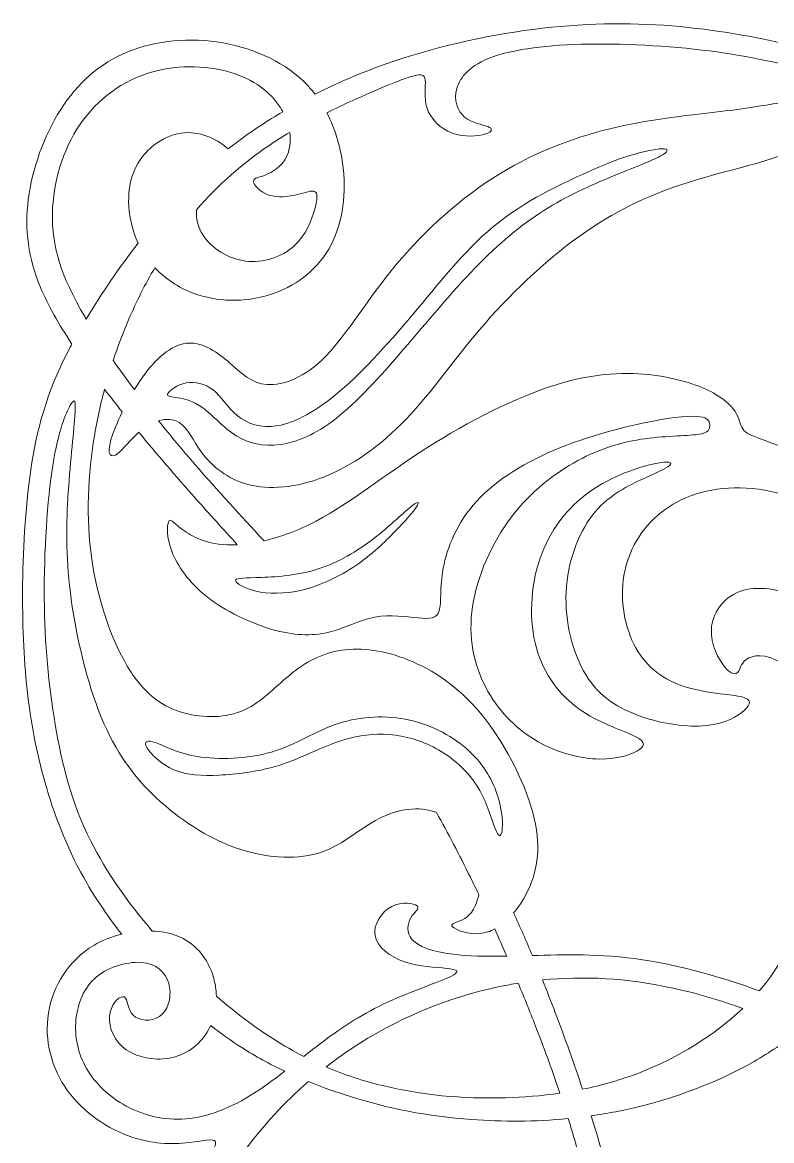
# Model space of a CAD drawing. Header units: millimetres. Extents: x 126 to 291, y -165 to 143.
# Drawn here: x 229.4 to 266.9, y 86.8 to 142.8 of the extents above; entities that cross this region are included whole.
import ezdxf

# ---------------------------------------------------------------- set-up
doc = ezdxf.new("R2010")
doc.units = ezdxf.units.MM
doc.header["$MEASUREMENT"] = 0
doc.layers.add('Layer 1', color=7, linetype='Continuous')

msp = doc.modelspace()

# ---------------------------------------------------------------- linework, layer by layer
at = {"layer": 'Layer 1', "lineweight": 20}
for points, knots in [([(285.1621, 128.3109), (285.2057, 128.3799), (285.2484, 128.4497), (285.2895, 128.5201), (285.2895, 128.5201), (285.9083, 129.5795), (286.232, 130.8065), (286.3324, 132.1226), (286.3324, 132.1226), (286.4327, 133.4385), (286.31, 134.844), (285.7802, 136.2214), (285.7802, 136.2214), (285.2505, 137.5987), (284.3136, 138.9484), (282.8915, 139.9912), (282.8915, 139.9912), (281.4696, 141.034), (279.5623, 141.7701), (277.722, 142.0434), (277.722, 142.0434), (275.8818, 142.3167), (274.1084, 142.127), (272.9764, 141.798), (272.9764, 141.798), (271.8444, 141.469), (271.3535, 141.0005), (271.0413, 140.8052), (271.0413, 140.8052), (270.729, 140.6101), (270.5951, 140.6883), (270.1658, 140.8723), (270.1658, 140.8723), (269.7364, 141.0563), (269.0113, 141.3462), (267.6061, 141.6864), (267.6061, 141.6864), (266.2008, 142.0266), (264.115, 142.417), (261.9234, 142.5956), (261.9234, 142.5956), (259.7319, 142.774), (257.4343, 142.7403), (254.9806, 142.4226), (254.9806, 142.4226), (252.527, 142.1048), (249.917, 141.5024), (247.5748, 140.6771), (247.5748, 140.6771), (246.3297, 140.2385), (245.1601, 139.7364), (244.0671, 139.1841)], [0, 0, 0, 0, 0.0714286, 0.0714286, 0.0714286, 0.0714286, 0.1428571, 0.1428571, 0.1428571, 0.1428571, 0.2142857, 0.2142857, 0.2142857, 0.2142857, 0.2857143, 0.2857143, 0.2857143, 0.2857143, 0.3571429, 0.3571429, 0.3571429, 0.3571429, 0.4285714, 0.4285714, 0.4285714, 0.4285714, 0.5, 0.5, 0.5, 0.5, 0.5714286, 0.5714286, 0.5714286, 0.5714286, 0.6428571, 0.6428571, 0.6428571, 0.6428571, 0.7142857, 0.7142857, 0.7142857, 0.7142857, 0.7857143, 0.7857143, 0.7857143, 0.7857143, 0.8571429, 0.8571429, 0.8571429, 0.8571429, 1, 1, 1, 1]), ([(231.9084, 126.6772), (231.2448, 127.6739), (230.7134, 128.6115), (230.3392, 129.5155), (230.3392, 129.5155), (229.7254, 130.9987), (229.5343, 132.393), (229.7296, 133.9153), (229.7296, 133.9153), (229.9247, 135.4376), (230.5059, 137.0884), (231.3485, 138.4101), (231.3485, 138.4101), (232.1911, 139.7316), (233.2954, 140.7243), (234.7063, 141.2987), (234.7063, 141.2987), (236.1171, 141.873), (237.8347, 142.0293), (239.4687, 141.7448), (239.4687, 141.7448), (241.1026, 141.4604), (242.6528, 140.7353), (243.7069, 139.6089), (243.7069, 139.6089), (243.8341, 139.473), (243.9541, 139.331), (244.0671, 139.1841)], [0, 0, 0, 0, 0.125, 0.125, 0.125, 0.125, 0.25, 0.25, 0.25, 0.25, 0.375, 0.375, 0.375, 0.375, 0.5, 0.5, 0.5, 0.5, 0.625, 0.625, 0.625, 0.625, 0.75, 0.75, 0.75, 0.75, 1, 1, 1, 1]), ([(244.6581, 138.2545), (245.0977, 138.4686), (245.522, 138.6641), (245.9215, 138.845), (245.9215, 138.845), (247.1648, 139.4081), (248.1689, 139.8321), (248.7656, 140.0274), (248.7656, 140.0274), (249.3622, 140.2225), (249.5518, 140.1889), (249.5853, 139.8878), (249.5853, 139.8878), (249.6187, 139.5867), (249.496, 139.0179), (249.6745, 138.4825), (249.6745, 138.4825), (249.8529, 137.9472), (250.3326, 137.4452), (250.9292, 137.2277), (250.9292, 137.2277), (251.5258, 137.0103), (252.2398, 137.0772), (252.6023, 137.1887), (252.6023, 137.1887), (252.9647, 137.3001), (252.9758, 137.4564), (252.7137, 137.5624), (252.7137, 137.5624), (252.4517, 137.6683), (251.9162, 137.724), (251.5538, 138.0308), (251.5538, 138.0308), (251.1913, 138.3375), (251.0017, 138.8952), (251.1634, 139.4696), (251.1634, 139.4696), (251.3251, 140.044), (251.8382, 140.6352), (252.9368, 141.0367), (252.9368, 141.0367), (254.0353, 141.4381), (255.7195, 141.6501), (257.7549, 141.6836), (257.7549, 141.6836), (259.7903, 141.717), (262.1772, 141.5719), (264.1904, 141.293), (264.1904, 141.293), (266.2034, 141.0143), (267.8431, 140.6015), (268.7576, 140.3282), (268.7576, 140.3282), (269.6721, 140.0551), (269.8618, 139.9212), (269.8562, 139.7372), (269.8562, 139.7372), (269.8506, 139.5532), (269.6497, 139.319), (269.2593, 139.1572), (269.2593, 139.1572), (268.869, 138.9956), (268.2891, 138.9062), (267.4749, 138.7724), (267.4749, 138.7724), (266.6608, 138.6386), (265.6123, 138.4602), (264.2126, 138.2929), (264.2126, 138.2929), (262.813, 138.1257), (261.0617, 137.9694), (259.1713, 137.5345), (259.1713, 137.5345), (257.2809, 137.0996), (255.251, 136.3857), (253.3215, 135.2034), (253.3215, 135.2034), (251.392, 134.0213), (249.5629, 132.3706), (248.1353, 130.6585), (248.1353, 130.6585), (246.7078, 128.9465), (245.6816, 127.1732), (244.6221, 126.0857), (244.6221, 126.0857), (243.5626, 124.9983), (242.4695, 124.5968), (241.6776, 124.6525), (241.6776, 124.6525), (240.8858, 124.7083), (240.395, 125.2214), (239.7984, 125.7344), (239.7984, 125.7344), (239.2017, 126.2475), (238.499, 126.7605), (237.7573, 126.727), (237.7573, 126.727), (237.0157, 126.6936), (236.2348, 126.1137), (235.5043, 125.1098), (235.5043, 125.1098), (235.3438, 124.8893), (235.1856, 124.648), (235.0342, 124.3979)], [0, 0, 0, 0, 0.037037, 0.037037, 0.037037, 0.037037, 0.0740741, 0.0740741, 0.0740741, 0.0740741, 0.1111111, 0.1111111, 0.1111111, 0.1111111, 0.1481481, 0.1481481, 0.1481481, 0.1481481, 0.1851852, 0.1851852, 0.1851852, 0.1851852, 0.2222222, 0.2222222, 0.2222222, 0.2222222, 0.2592593, 0.2592593, 0.2592593, 0.2592593, 0.2962963, 0.2962963, 0.2962963, 0.2962963, 0.3333333, 0.3333333, 0.3333333, 0.3333333, 0.3703704, 0.3703704, 0.3703704, 0.3703704, 0.4074074, 0.4074074, 0.4074074, 0.4074074, 0.4444444, 0.4444444, 0.4444444, 0.4444444, 0.4814815, 0.4814815, 0.4814815, 0.4814815, 0.5185185, 0.5185185, 0.5185185, 0.5185185, 0.5555556, 0.5555556, 0.5555556, 0.5555556, 0.5925926, 0.5925926, 0.5925926, 0.5925926, 0.6296296, 0.6296296, 0.6296296, 0.6296296, 0.6666667, 0.6666667, 0.6666667, 0.6666667, 0.7037037, 0.7037037, 0.7037037, 0.7037037, 0.7407407, 0.7407407, 0.7407407, 0.7407407, 0.7777778, 0.7777778, 0.7777778, 0.7777778, 0.8148148, 0.8148148, 0.8148148, 0.8148148, 0.8518519, 0.8518519, 0.8518519, 0.8518519, 0.8888889, 0.8888889, 0.8888889, 0.8888889, 0.9259259, 0.9259259, 0.9259259, 0.9259259, 1, 1, 1, 1]), ([(242.4597, 138.3045), (242.4447, 138.3322), (242.429, 138.36), (242.4131, 138.3877), (242.4131, 138.3877), (241.9837, 139.1293), (241.2028, 139.8209), (240.0318, 140.2113), (240.0318, 140.2113), (238.8608, 140.6015), (237.2994, 140.6909), (235.8829, 140.2782), (235.8829, 140.2782), (234.4665, 139.8655), (233.195, 138.951), (232.3195, 137.674), (232.3195, 137.674), (231.444, 136.397), (230.9643, 134.7573), (230.9337, 133.1931), (230.9337, 133.1931), (230.9031, 131.6289), (231.3215, 130.1399), (232.5679, 128.0236), (232.5679, 128.0236), (232.5859, 127.993), (232.6042, 127.962), (232.6225, 127.9313)], [0, 0, 0, 0, 0.125, 0.125, 0.125, 0.125, 0.25, 0.25, 0.25, 0.25, 0.375, 0.375, 0.375, 0.375, 0.5, 0.5, 0.5, 0.5, 0.625, 0.625, 0.625, 0.625, 0.75, 0.75, 0.75, 0.75, 1, 1, 1, 1]), ([(236.2413, 122.8429), (236.6195, 122.9479), (236.9904, 122.9255), (237.2722, 122.7565), (237.2722, 122.7565), (237.7181, 122.4889), (237.9414, 121.8531), (238.4321, 121.2118), (238.4321, 121.2118), (238.9228, 120.5705), (239.6813, 119.9236), (240.7296, 119.6503), (240.7296, 119.6503), (241.778, 119.3771), (243.1165, 119.4775), (244.505, 120.0241), (244.505, 120.0241), (245.8935, 120.5705), (247.3324, 121.5632), (248.6318, 122.924), (248.6318, 122.924), (249.931, 124.2845), (251.0909, 126.0133), (252.5743, 127.7142), (252.5743, 127.7142), (254.0576, 129.4149), (255.8646, 131.088), (257.61, 132.2925), (257.61, 132.2925), (259.3554, 133.497), (261.0396, 134.2332), (262.7348, 134.7685), (262.7348, 134.7685), (264.43, 135.3038), (266.1366, 135.6384), (267.369, 136.1181), (267.369, 136.1181), (268.6013, 136.5976), (269.3598, 137.2222), (269.8896, 137.7075), (269.8896, 137.7075), (270.4193, 138.1926), (270.7205, 138.5383), (270.9938, 138.7391), (270.9938, 138.7391), (271.267, 138.9398), (271.5124, 138.9956), (272.1482, 138.7892), (272.1482, 138.7892), (272.7838, 138.583), (273.81, 138.1144), (274.9643, 137.3839), (274.9643, 137.3839), (276.1186, 136.6533), (277.4013, 135.6606), (279.1524, 133.8146), (279.1524, 133.8146), (279.463, 133.4872), (279.7885, 133.1329), (280.1226, 132.7578)], [0, 0, 0, 0, 0.0625, 0.0625, 0.0625, 0.0625, 0.125, 0.125, 0.125, 0.125, 0.1875, 0.1875, 0.1875, 0.1875, 0.25, 0.25, 0.25, 0.25, 0.3125, 0.3125, 0.3125, 0.3125, 0.375, 0.375, 0.375, 0.375, 0.4375, 0.4375, 0.4375, 0.4375, 0.5, 0.5, 0.5, 0.5, 0.5625, 0.5625, 0.5625, 0.5625, 0.625, 0.625, 0.625, 0.625, 0.6875, 0.6875, 0.6875, 0.6875, 0.75, 0.75, 0.75, 0.75, 0.8125, 0.8125, 0.8125, 0.8125, 0.875, 0.875, 0.875, 0.875, 1, 1, 1, 1]), ([(244.6581, 138.2545), (245.1114, 137.3863), (245.3769, 136.4195), (245.4803, 135.471), (245.4803, 135.471), (245.642, 133.9879), (245.4077, 132.549), (244.7553, 131.4336), (244.7553, 131.4336), (244.1028, 130.3184), (243.032, 129.5265), (241.7996, 129.1416), (241.7996, 129.1416), (240.5673, 128.7568), (239.173, 128.7793), (237.9796, 129.2255), (237.9796, 129.2255), (237.244, 129.5004), (236.5846, 129.9366), (236.0577, 130.4997)], [0, 0, 0, 0, 0.1666667, 0.1666667, 0.1666667, 0.1666667, 0.3333333, 0.3333333, 0.3333333, 0.3333333, 0.5, 0.5, 0.5, 0.5, 0.6666667, 0.6666667, 0.6666667, 0.6666667, 1, 1, 1, 1]), ([(242.4597, 138.3045), (242.0815, 138.0808), (241.7138, 137.8509), (241.357, 137.6155), (241.357, 137.6155), (240.7913, 137.2426), (240.2525, 136.8556), (239.7279, 136.4397)], [0, 0, 0, 0, 0.3333333, 0.3333333, 0.3333333, 0.3333333, 1, 1, 1, 1]), ([(235.2234, 131.7284), (234.6872, 132.8705), (234.5829, 134.2784), (235.0185, 135.3318), (235.0185, 135.3318), (235.459, 136.3967), (236.4517, 137.0996), (237.3718, 137.2335), (237.3718, 137.2335), (238.292, 137.3673), (239.1396, 136.9321), (239.636, 136.5195), (239.636, 136.5195), (239.6681, 136.4928), (239.6989, 136.4661), (239.7279, 136.4397)], [0, 0, 0, 0, 0.2, 0.2, 0.2, 0.2, 0.4, 0.4, 0.4, 0.4, 0.6, 0.6, 0.6, 0.6, 1, 1, 1, 1]), ([(238.1402, 133.3988), (238.1167, 132.9805), (238.2074, 132.5284), (238.4704, 132.1197), (238.4704, 132.1197), (238.8829, 131.4784), (239.7197, 130.943), (240.6008, 130.8314), (240.6008, 130.8314), (241.4818, 130.7199), (242.4075, 131.0322), (243.0154, 131.5787), (243.0154, 131.5787), (243.6232, 132.1251), (243.9132, 132.906), (244.0582, 133.4357), (244.0582, 133.4357), (244.2031, 133.9654), (244.2031, 134.2443), (244.0525, 134.3168), (244.0525, 134.3168), (243.902, 134.3893), (243.6009, 134.2553), (243.1772, 134.1549), (243.1772, 134.1549), (242.7534, 134.0546), (242.2067, 133.9877), (241.7661, 134.1328), (241.7661, 134.1328), (241.3256, 134.2777), (240.991, 134.6347), (240.991, 134.8187), (240.991, 134.8187), (240.991, 135.0027), (241.3256, 135.0139), (241.716, 135.1923), (241.716, 135.1923), (242.1063, 135.3707), (242.5526, 135.7165), (242.7366, 136.2853), (242.7366, 136.2853), (242.8281, 136.5683), (242.8547, 136.9066), (242.8055, 137.2665)], [0, 0, 0, 0, 0.0833333, 0.0833333, 0.0833333, 0.0833333, 0.1666667, 0.1666667, 0.1666667, 0.1666667, 0.25, 0.25, 0.25, 0.25, 0.3333333, 0.3333333, 0.3333333, 0.3333333, 0.4166667, 0.4166667, 0.4166667, 0.4166667, 0.5, 0.5, 0.5, 0.5, 0.5833333, 0.5833333, 0.5833333, 0.5833333, 0.6666667, 0.6666667, 0.6666667, 0.6666667, 0.75, 0.75, 0.75, 0.75, 0.8333333, 0.8333333, 0.8333333, 0.8333333, 1, 1, 1, 1]), ([(238.1402, 133.3988), (239.2375, 134.656), (240.4791, 135.7373), (241.7557, 136.6032), (241.7557, 136.6032), (242.1044, 136.8397), (242.4557, 137.0602), (242.8056, 137.2665)], [0, 0, 0, 0, 0.3333333, 0.3333333, 0.3333333, 0.3333333, 1, 1, 1, 1]), ([(257.9168, 135.3709), (256.7903, 134.8801), (254.8719, 134.0213), (253.2938, 132.7945), (253.2938, 132.7945), (251.7157, 131.5675), (250.4775, 129.9726), (249.1838, 128.4223), (249.1838, 128.4223), (247.8901, 126.8721), (246.5404, 125.3663), (245.336, 124.3348), (245.336, 124.3348), (244.1314, 123.3031), (243.0718, 122.7453), (242.2076, 122.5948), (242.2076, 122.5948), (241.3432, 122.4442), (240.6739, 122.7009), (240.1832, 123.1023), (240.1832, 123.1023), (239.6925, 123.5038), (239.38, 124.0503), (238.9731, 124.3793), (238.9731, 124.3793), (238.566, 124.7083), (238.064, 124.8199), (237.6179, 124.7307), (237.6179, 124.7307), (237.1718, 124.6414), (236.7814, 124.3514), (236.7089, 124.201), (236.7089, 124.201), (236.6364, 124.0503), (236.8818, 124.0391), (237.2163, 123.989), (237.2163, 123.989), (237.5509, 123.9388), (237.9748, 123.8495), (238.4599, 123.4871), (238.4599, 123.4871), (238.945, 123.1246), (239.4917, 122.4888), (240.1273, 122.093), (240.1273, 122.093), (240.763, 121.697), (241.4881, 121.5407), (242.319, 121.6523), (242.319, 121.6523), (243.1498, 121.7638), (244.0868, 122.1432), (245.124, 122.9572), (245.124, 122.9572), (246.1612, 123.7714), (247.2989, 125.0207), (248.4866, 126.398), (248.4866, 126.398), (249.6745, 127.7754), (250.9126, 129.2811), (252.0892, 130.4968), (252.0892, 130.4968), (253.2658, 131.7125), (254.3812, 132.6383), (255.5243, 133.3632), (255.5243, 133.3632), (256.6675, 134.0882), (257.8386, 134.6123), (258.8926, 135.0472), (258.8926, 135.0472), (259.9465, 135.4823), (260.8834, 135.828), (261.3407, 136.0733), (261.3407, 136.0733), (261.798, 136.3187), (261.7756, 136.4639), (261.4244, 136.4527), (261.4244, 136.4527), (261.0731, 136.4415), (260.3926, 136.2742), (259.8853, 136.1292), (259.8853, 136.1292), (259.3778, 135.9842), (259.0432, 135.8615), (257.9168, 135.3709)], [0, 0, 0, 0, 0.0454545, 0.0454545, 0.0454545, 0.0454545, 0.0909091, 0.0909091, 0.0909091, 0.0909091, 0.1363636, 0.1363636, 0.1363636, 0.1363636, 0.1818182, 0.1818182, 0.1818182, 0.1818182, 0.2272727, 0.2272727, 0.2272727, 0.2272727, 0.2727273, 0.2727273, 0.2727273, 0.2727273, 0.3181818, 0.3181818, 0.3181818, 0.3181818, 0.3636364, 0.3636364, 0.3636364, 0.3636364, 0.4090909, 0.4090909, 0.4090909, 0.4090909, 0.4545455, 0.4545455, 0.4545455, 0.4545455, 0.5, 0.5, 0.5, 0.5, 0.5454545, 0.5454545, 0.5454545, 0.5454545, 0.5909091, 0.5909091, 0.5909091, 0.5909091, 0.6363636, 0.6363636, 0.6363636, 0.6363636, 0.6818182, 0.6818182, 0.6818182, 0.6818182, 0.7272727, 0.7272727, 0.7272727, 0.7272727, 0.7727273, 0.7727273, 0.7727273, 0.7727273, 0.8181818, 0.8181818, 0.8181818, 0.8181818, 0.8636364, 0.8636364, 0.8636364, 0.8636364, 0.9090909, 0.9090909, 0.9090909, 0.9090909, 1, 1, 1, 1]), ([(233.9722, 125.86), (234.2024, 126.5546), (234.46, 127.2326), (234.7405, 127.887), (234.7405, 127.887), (235.1335, 128.8045), (235.5723, 129.6765), (236.0577, 130.4997)], [0, 0, 0, 0, 0.3333333, 0.3333333, 0.3333333, 0.3333333, 1, 1, 1, 1]), ([(231.9084, 126.6772), (231.8537, 126.5751), (231.8002, 126.4737), (231.7484, 126.3732), (231.7484, 126.3732), (230.6109, 124.1706), (230.1425, 122.3635), (229.8531, 120.3782), (229.8531, 120.3782), (229.5639, 118.393), (229.4538, 116.2293), (229.4425, 114.2997), (229.4425, 114.2997), (229.4314, 112.3703), (229.5193, 110.6748), (229.7082, 109.0799), (229.7082, 109.0799), (229.897, 107.4851), (230.1871, 105.9906), (230.65, 104.4348), (230.65, 104.4348), (231.1128, 102.8789), (231.7485, 101.2616), (232.6687, 99.6834), (232.6687, 99.6834), (233.1708, 98.8221), (233.7579, 97.9721), (234.3986, 97.1504)], [0, 0, 0, 0, 0.125, 0.125, 0.125, 0.125, 0.25, 0.25, 0.25, 0.25, 0.375, 0.375, 0.375, 0.375, 0.5, 0.5, 0.5, 0.5, 0.625, 0.625, 0.625, 0.625, 0.75, 0.75, 0.75, 0.75, 1, 1, 1, 1]), ([(269.1797, 93.0527), (269.7845, 93.5956), (270.3123, 94.1453), (270.7568, 94.6757), (270.7568, 94.6757), (271.8554, 95.9861), (272.4466, 97.1796), (273.0545, 98.6072), (273.0545, 98.6072), (273.6623, 100.0348), (274.2869, 101.6966), (274.6437, 103.3529), (274.6437, 103.3529), (275.0006, 105.0092), (275.0899, 106.6598), (275.0286, 108.3607), (275.0286, 108.3607), (274.9672, 110.0615), (274.7551, 111.8126), (274.3147, 113.3405), (274.3147, 113.3405), (273.8742, 114.8684), (273.205, 116.1734), (272.3239, 117.3835), (272.3239, 117.3835), (271.4429, 118.5934), (270.3499, 119.7088), (269.3182, 120.4561), (269.3182, 120.4561), (268.2866, 121.2032), (267.3162, 121.5826), (266.6694, 121.8224), (266.6694, 121.8224), (266.0225, 122.062), (265.6989, 122.1625), (265.526, 122.3577), (265.526, 122.3577), (265.3533, 122.5528), (265.3309, 122.8429), (265.158, 123.1719), (265.158, 123.1719), (264.9853, 123.5009), (264.6617, 123.869), (263.9926, 124.2314), (263.9926, 124.2314), (263.3235, 124.5939), (262.3084, 124.9509), (261.0091, 125.1182), (261.0091, 125.1182), (259.7099, 125.2855), (258.1259, 125.263), (256.1351, 124.6439), (256.1351, 124.6439), (254.1443, 124.0251), (251.7464, 122.8094), (249.6664, 121.4822), (249.6664, 121.4822), (247.5863, 120.155), (245.824, 118.7161), (244.1343, 117.8238), (244.1343, 117.8238), (243.2215, 117.3419), (242.3296, 117.0193), (241.519, 116.8326)], [0, 0, 0, 0, 0.0588235, 0.0588235, 0.0588235, 0.0588235, 0.1176471, 0.1176471, 0.1176471, 0.1176471, 0.1764706, 0.1764706, 0.1764706, 0.1764706, 0.2352941, 0.2352941, 0.2352941, 0.2352941, 0.2941176, 0.2941176, 0.2941176, 0.2941176, 0.3529412, 0.3529412, 0.3529412, 0.3529412, 0.4117647, 0.4117647, 0.4117647, 0.4117647, 0.4705882, 0.4705882, 0.4705882, 0.4705882, 0.5294118, 0.5294118, 0.5294118, 0.5294118, 0.5882353, 0.5882353, 0.5882353, 0.5882353, 0.6470588, 0.6470588, 0.6470588, 0.6470588, 0.7058824, 0.7058824, 0.7058824, 0.7058824, 0.7647059, 0.7647059, 0.7647059, 0.7647059, 0.8235294, 0.8235294, 0.8235294, 0.8235294, 0.8823529, 0.8823529, 0.8823529, 0.8823529, 1, 1, 1, 1]), ([(254.0059, 98.218), (254.2469, 98.5016), (254.4677, 98.8324), (254.6543, 99.1955), (254.6543, 99.1955), (255.1506, 100.16), (255.4073, 101.3537), (255.0392, 102.9429), (255.0392, 102.9429), (254.6712, 104.5321), (253.6785, 106.5176), (252.5575, 107.9452), (252.5575, 107.9452), (251.4367, 109.3727), (250.1875, 110.2427), (248.9774, 110.7725), (248.9774, 110.7725), (247.7673, 111.3022), (246.5961, 111.4919), (245.5869, 111.3804), (245.5869, 111.3804), (244.5776, 111.2688), (243.7298, 110.8561), (242.9491, 110.237), (242.9491, 110.237), (242.1685, 109.6181), (241.4545, 108.7927), (240.5399, 108.3745), (240.5399, 108.3745), (239.6255, 107.9563), (238.5101, 107.9451), (237.512, 108.2239), (237.512, 108.2239), (236.5138, 108.5028), (235.6326, 109.0716), (234.8296, 110.3208), (234.8296, 110.3208), (234.0267, 111.5698), (233.3016, 113.4995), (232.9614, 115.5404), (232.9614, 115.5404), (232.6212, 117.5814), (232.666, 119.7341), (232.9949, 121.8421), (232.9949, 121.8421), (233.1306, 122.7115), (233.3149, 123.5735), (233.5406, 124.4176)], [0, 0, 0, 0, 0.0769231, 0.0769231, 0.0769231, 0.0769231, 0.1538462, 0.1538462, 0.1538462, 0.1538462, 0.2307692, 0.2307692, 0.2307692, 0.2307692, 0.3076923, 0.3076923, 0.3076923, 0.3076923, 0.3846154, 0.3846154, 0.3846154, 0.3846154, 0.4615385, 0.4615385, 0.4615385, 0.4615385, 0.5384615, 0.5384615, 0.5384615, 0.5384615, 0.6153846, 0.6153846, 0.6153846, 0.6153846, 0.6923077, 0.6923077, 0.6923077, 0.6923077, 0.7692308, 0.7692308, 0.7692308, 0.7692308, 0.8461538, 0.8461538, 0.8461538, 0.8461538, 1, 1, 1, 1]), ([(235.9292, 97.3081), (234.7102, 98.7368), (233.6233, 100.2761), (232.8529, 101.8081), (232.8529, 101.8081), (231.8827, 103.7375), (231.4142, 105.6559), (231.0795, 107.6355), (231.0795, 107.6355), (230.7451, 109.6151), (230.5441, 111.6563), (230.5274, 113.9705), (230.5274, 113.9705), (230.5107, 116.2848), (230.678, 118.8723), (230.9513, 120.6066), (230.9513, 120.6066), (231.2245, 122.3408), (231.6039, 123.222), (231.8269, 123.6124), (231.8269, 123.6124), (232.0499, 124.0028), (232.1169, 123.9023), (232.0556, 123.0435), (232.0556, 123.0435), (231.9942, 122.1848), (231.8045, 120.5676), (231.7097, 118.9727), (231.7097, 118.9727), (231.615, 117.3779), (231.615, 115.8051), (231.8771, 113.898), (231.8771, 113.898), (232.1392, 111.9908), (232.6633, 109.749), (233.3757, 108.0134), (233.3757, 108.0134), (234.088, 106.2777), (234.9887, 105.0481), (236.1305, 103.976), (236.1305, 103.976), (237.2722, 102.904), (238.6552, 101.9894), (240.0939, 101.4764), (240.0939, 101.4764), (241.5327, 100.9633), (243.0272, 100.8518), (244.1871, 101.1919), (244.1871, 101.1919), (245.347, 101.532), (246.1725, 102.324), (247.0996, 102.8385), (247.0996, 102.8385), (248.0267, 103.3528), (249.0556, 103.59), (250.005, 103.2874), (250.005, 103.2874), (250.0513, 103.2726), (250.0976, 103.2565), (250.1434, 103.2393)], [0, 0, 0, 0, 0.0625, 0.0625, 0.0625, 0.0625, 0.125, 0.125, 0.125, 0.125, 0.1875, 0.1875, 0.1875, 0.1875, 0.25, 0.25, 0.25, 0.25, 0.3125, 0.3125, 0.3125, 0.3125, 0.375, 0.375, 0.375, 0.375, 0.4375, 0.4375, 0.4375, 0.4375, 0.5, 0.5, 0.5, 0.5, 0.5625, 0.5625, 0.5625, 0.5625, 0.625, 0.625, 0.625, 0.625, 0.6875, 0.6875, 0.6875, 0.6875, 0.75, 0.75, 0.75, 0.75, 0.8125, 0.8125, 0.8125, 0.8125, 0.875, 0.875, 0.875, 0.875, 1, 1, 1, 1]), ([(234.4296, 123.283), (234.1716, 122.7517), (233.9702, 122.2514), (233.8648, 121.8866), (233.8648, 121.8866), (233.6363, 121.0948), (233.8593, 120.9385), (234.205, 121.2007), (234.205, 121.2007), (234.4807, 121.4096), (234.8345, 121.8846), (235.2548, 122.2664)], [0, 0, 0, 0, 0.25, 0.25, 0.25, 0.25, 0.5, 0.5, 0.5, 0.5, 1, 1, 1, 1]), ([(240.1843, 116.6391), (240.0019, 116.6299), (239.8272, 116.629), (239.6619, 116.6361), (239.6619, 116.6361), (238.4965, 116.6862), (237.7826, 117.1324), (237.3644, 117.4559), (237.3644, 117.4559), (236.9462, 117.7793), (236.8234, 117.9801), (236.7454, 117.7904), (236.7454, 117.7904), (236.6673, 117.6008), (236.6338, 117.0209), (236.9071, 116.307), (236.9071, 116.307), (237.1804, 115.5933), (237.7603, 114.7456), (238.6749, 114.0262), (238.6749, 114.0262), (239.5893, 113.3069), (240.8386, 112.7157), (241.915, 112.4034), (241.915, 112.4034), (242.9911, 112.0912), (243.8946, 112.0577), (244.72, 112.253), (244.72, 112.253), (245.5453, 112.4481), (246.2925, 112.872), (247.0677, 113.017), (247.0677, 113.017), (247.8428, 113.162), (248.6458, 113.028), (249.2258, 112.9723), (249.2258, 112.9723), (249.8057, 112.9165), (250.1627, 112.9389), (250.2854, 113.3293), (250.2854, 113.3293), (250.4081, 113.7195), (250.2965, 114.478), (250.4861, 115.4817), (250.4861, 115.4817), (250.6756, 116.4855), (251.1664, 117.7348), (252.159, 118.8166), (252.159, 118.8166), (253.1516, 119.8984), (254.6463, 120.8129), (256.3472, 121.4989), (256.3472, 121.4989), (258.0479, 122.1848), (259.9552, 122.6421), (261.2266, 122.8707), (261.2266, 122.8707), (262.4981, 123.0994), (263.1338, 123.0994), (263.4628, 123.0156), (263.4628, 123.0156), (263.7918, 122.9321), (263.8141, 122.7647), (263.8141, 122.5919), (263.8141, 122.5919), (263.8141, 122.419), (263.7918, 122.2406), (263.2118, 122.1568), (263.2118, 122.1568), (262.6319, 122.0733), (261.4942, 122.0844), (260.3733, 121.9115), (260.3733, 121.9115), (259.2525, 121.7386), (258.1482, 121.3818), (256.9994, 120.7238), (256.9994, 120.7238), (255.8508, 120.0658), (254.6573, 119.1065), (253.7149, 117.7848), (253.7149, 117.7848), (252.7725, 116.4633), (252.081, 114.779), (251.9137, 113.2622), (251.9137, 113.2622), (251.7464, 111.7455), (252.1033, 110.3959), (252.7223, 109.2973), (252.7223, 109.2973), (253.3412, 108.1987), (254.2225, 107.3511), (255.2318, 106.7823), (255.2318, 106.7823), (256.241, 106.2134), (257.3788, 105.9235), (258.3156, 105.9122), (258.3156, 105.9122), (259.2525, 105.9011), (259.9886, 106.1689), (260.3121, 106.4031), (260.3121, 106.4031), (260.6356, 106.6372), (260.5462, 106.8382), (259.9495, 107.1114), (259.9495, 107.1114), (259.3529, 107.3846), (258.2486, 107.7303), (257.2894, 108.4163), (257.2894, 108.4163), (256.3303, 109.1021), (255.5162, 110.1283), (255.1425, 111.4777), (255.1425, 111.4777), (254.7689, 112.8272), (254.8358, 114.5003), (255.3154, 115.9168), (255.3154, 115.9168), (255.7949, 117.3331), (256.6873, 118.4932), (257.8082, 119.2906), (257.8082, 119.2906), (258.929, 120.088), (260.2787, 120.5231), (261.0426, 120.6904), (261.0426, 120.6904), (261.8066, 120.8576), (261.985, 120.7572), (261.801, 120.5954), (261.801, 120.5954), (261.617, 120.4338), (261.0703, 120.2106), (260.3342, 119.8649), (260.3342, 119.8649), (259.5982, 119.5193), (258.6725, 119.0507), (257.9475, 118.1139), (257.9475, 118.1139), (257.2226, 117.1771), (256.6983, 115.7717), (256.6314, 114.2772), (256.6314, 114.2772), (256.5645, 112.7828), (256.9549, 111.1989), (257.6297, 110.1115), (257.6297, 110.1115), (258.3044, 109.0242), (259.2637, 108.433), (260.3678, 108.0481), (260.3678, 108.0481), (261.4718, 107.6634), (262.7211, 107.4849), (263.658, 107.5853), (263.658, 107.5853), (264.5948, 107.6856), (265.2194, 108.065), (265.554, 108.3661), (265.554, 108.3661), (265.8885, 108.6672), (265.9333, 108.8902), (265.4313, 109.0185), (265.4313, 109.0185), (264.9294, 109.1467), (263.881, 109.1803), (262.894, 109.4424), (262.894, 109.4424), (261.907, 109.7044), (260.9812, 110.1952), (260.3455, 111.1097), (260.3455, 111.1097), (259.7097, 112.0242), (259.364, 113.3626), (259.4644, 114.623), (259.4644, 114.623), (259.5647, 115.8831), (260.1114, 117.0655), (261.0259, 117.941), (261.0259, 117.941), (261.9404, 118.8165), (263.2231, 119.3853), (264.7567, 119.4746), (264.7567, 119.4746), (266.2901, 119.5639), (268.0746, 119.1734), (269.5636, 118.1362), (269.5636, 118.1362), (271.0525, 117.0991), (272.2459, 115.4147), (272.982, 113.2343), (272.982, 113.2343), (273.718, 111.054), (273.997, 108.3771), (273.8241, 105.9791), (273.8241, 105.9791), (273.6513, 103.5813), (273.0266, 101.4622), (272.2235, 99.6666), (272.2235, 99.6666), (271.4206, 97.871), (270.439, 96.3986), (269.6862, 95.5398), (269.6862, 95.5398), (268.9334, 94.6811), (268.4092, 94.4357), (268.5487, 94.7927), (268.5487, 94.7927), (268.6881, 95.1495), (269.4911, 96.1087), (270.1435, 97.3244), (270.1435, 97.3244), (270.7959, 98.5401), (271.298, 100.0124), (271.6326, 101.73), (271.6326, 101.73), (271.9671, 103.4475), (272.1344, 105.4104), (272.0006, 107.0611), (272.0006, 107.0611), (271.8668, 108.7117), (271.4316, 110.0503), (270.8015, 111.2046), (270.8015, 111.2046), (270.1715, 112.3588), (269.346, 113.3293), (268.3423, 113.8925), (268.3423, 113.8925), (267.3386, 114.4556), (266.1562, 114.6118), (265.3085, 114.2939), (265.3085, 114.2939), (264.461, 113.9761), (263.9479, 113.1842), (263.8977, 112.4146), (263.8977, 112.4146), (263.8475, 111.6451), (264.2603, 110.8978), (264.5781, 110.513), (264.5781, 110.513), (264.8959, 110.1283), (265.1191, 110.1059), (265.2418, 110.2732), (265.2418, 110.2732), (265.3643, 110.4405), (265.3867, 110.7974), (265.7715, 110.9758), (265.7715, 110.9758), (266.1562, 111.1543), (266.9036, 111.1543), (267.5951, 110.5632), (267.5951, 110.5632), (268.2866, 109.9721), (268.9223, 108.7898), (269.2122, 106.9775), (269.2122, 106.9775), (269.5022, 105.1652), (269.4465, 102.7225), (269.0275, 100.4587), (269.0275, 100.4587), (268.6087, 98.1949), (267.8266, 96.1099), (266.3265, 94.3421), (266.3265, 94.3421), (266.3179, 94.332), (266.3092, 94.3218), (266.3007, 94.3118)], [0, 0, 0, 0, 0.0149254, 0.0149254, 0.0149254, 0.0149254, 0.0298507, 0.0298507, 0.0298507, 0.0298507, 0.0447761, 0.0447761, 0.0447761, 0.0447761, 0.0597015, 0.0597015, 0.0597015, 0.0597015, 0.0746269, 0.0746269, 0.0746269, 0.0746269, 0.0895522, 0.0895522, 0.0895522, 0.0895522, 0.1044776, 0.1044776, 0.1044776, 0.1044776, 0.119403, 0.119403, 0.119403, 0.119403, 0.1343284, 0.1343284, 0.1343284, 0.1343284, 0.1492537, 0.1492537, 0.1492537, 0.1492537, 0.1641791, 0.1641791, 0.1641791, 0.1641791, 0.1791045, 0.1791045, 0.1791045, 0.1791045, 0.1940299, 0.1940299, 0.1940299, 0.1940299, 0.2089552, 0.2089552, 0.2089552, 0.2089552, 0.2238806, 0.2238806, 0.2238806, 0.2238806, 0.238806, 0.238806, 0.238806, 0.238806, 0.2537313, 0.2537313, 0.2537313, 0.2537313, 0.2686567, 0.2686567, 0.2686567, 0.2686567, 0.2835821, 0.2835821, 0.2835821, 0.2835821, 0.2985075, 0.2985075, 0.2985075, 0.2985075, 0.3134328, 0.3134328, 0.3134328, 0.3134328, 0.3283582, 0.3283582, 0.3283582, 0.3283582, 0.3432836, 0.3432836, 0.3432836, 0.3432836, 0.358209, 0.358209, 0.358209, 0.358209, 0.3731343, 0.3731343, 0.3731343, 0.3731343, 0.3880597, 0.3880597, 0.3880597, 0.3880597, 0.4029851, 0.4029851, 0.4029851, 0.4029851, 0.4179104, 0.4179104, 0.4179104, 0.4179104, 0.4328358, 0.4328358, 0.4328358, 0.4328358, 0.4477612, 0.4477612, 0.4477612, 0.4477612, 0.4626866, 0.4626866, 0.4626866, 0.4626866, 0.4776119, 0.4776119, 0.4776119, 0.4776119, 0.4925373, 0.4925373, 0.4925373, 0.4925373, 0.5074627, 0.5074627, 0.5074627, 0.5074627, 0.5223881, 0.5223881, 0.5223881, 0.5223881, 0.5373134, 0.5373134, 0.5373134, 0.5373134, 0.5522388, 0.5522388, 0.5522388, 0.5522388, 0.5671642, 0.5671642, 0.5671642, 0.5671642, 0.5820896, 0.5820896, 0.5820896, 0.5820896, 0.5970149, 0.5970149, 0.5970149, 0.5970149, 0.6119403, 0.6119403, 0.6119403, 0.6119403, 0.6268657, 0.6268657, 0.6268657, 0.6268657, 0.641791, 0.641791, 0.641791, 0.641791, 0.6567164, 0.6567164, 0.6567164, 0.6567164, 0.6716418, 0.6716418, 0.6716418, 0.6716418, 0.6865672, 0.6865672, 0.6865672, 0.6865672, 0.7014925, 0.7014925, 0.7014925, 0.7014925, 0.7164179, 0.7164179, 0.7164179, 0.7164179, 0.7313433, 0.7313433, 0.7313433, 0.7313433, 0.7462687, 0.7462687, 0.7462687, 0.7462687, 0.761194, 0.761194, 0.761194, 0.761194, 0.7761194, 0.7761194, 0.7761194, 0.7761194, 0.7910448, 0.7910448, 0.7910448, 0.7910448, 0.8059701, 0.8059701, 0.8059701, 0.8059701, 0.8208955, 0.8208955, 0.8208955, 0.8208955, 0.8358209, 0.8358209, 0.8358209, 0.8358209, 0.8507463, 0.8507463, 0.8507463, 0.8507463, 0.8656716, 0.8656716, 0.8656716, 0.8656716, 0.880597, 0.880597, 0.880597, 0.880597, 0.8955224, 0.8955224, 0.8955224, 0.8955224, 0.9104478, 0.9104478, 0.9104478, 0.9104478, 0.9253731, 0.9253731, 0.9253731, 0.9253731, 0.9402985, 0.9402985, 0.9402985, 0.9402985, 0.9552239, 0.9552239, 0.9552239, 0.9552239, 0.9701493, 0.9701493, 0.9701493, 0.9701493, 1, 1, 1, 1]), ([(236.2413, 122.8429), (236.832, 122.1046), (237.4489, 121.3646), (238.0747, 120.643), (238.0747, 120.643), (239.1993, 119.3463), (240.3537, 118.1083), (241.5191, 116.8325)], [0, 0, 0, 0, 0.3333333, 0.3333333, 0.3333333, 0.3333333, 1, 1, 1, 1]), ([(240.1843, 116.6391), (239.4851, 117.4103), (238.7843, 118.1802), (238.0967, 118.9533), (238.0967, 118.9533), (237.1089, 120.0642), (236.1476, 121.1825), (235.2548, 122.2664)], [0, 0, 0, 0, 0.3333333, 0.3333333, 0.3333333, 0.3333333, 1, 1, 1, 1]), ([(241.1118, 114.991), (241.8311, 115.0132), (242.9466, 115.058), (243.9894, 115.3534), (243.9894, 115.3534), (245.0322, 115.6489), (246.0025, 116.1956), (246.8556, 116.8312), (246.8556, 116.8312), (247.7089, 117.4669), (248.4451, 118.1921), (248.8465, 118.521), (248.8465, 118.521), (249.248, 118.85), (249.3151, 118.783), (249.1533, 118.5321), (249.1533, 118.5321), (248.9916, 118.2812), (248.6012, 117.8462), (248.0826, 117.3109), (248.0826, 117.3109), (247.5639, 116.7756), (246.917, 116.1397), (246.1085, 115.5933), (246.1085, 115.5933), (245.2999, 115.0467), (244.3295, 114.5894), (243.4317, 114.3719), (243.4317, 114.3719), (242.534, 114.1544), (241.7084, 114.1769), (241.1062, 114.3163), (241.1062, 114.3163), (240.504, 114.4556), (240.1248, 114.7122), (240.097, 114.8405), (240.097, 114.8405), (240.069, 114.9687), (240.3925, 114.9687), (241.1118, 114.991)], [0, 0, 0, 0, 0.0909091, 0.0909091, 0.0909091, 0.0909091, 0.1818182, 0.1818182, 0.1818182, 0.1818182, 0.2727273, 0.2727273, 0.2727273, 0.2727273, 0.3636364, 0.3636364, 0.3636364, 0.3636364, 0.4545455, 0.4545455, 0.4545455, 0.4545455, 0.5454545, 0.5454545, 0.5454545, 0.5454545, 0.6363636, 0.6363636, 0.6363636, 0.6363636, 0.7272727, 0.7272727, 0.7272727, 0.7272727, 0.8181818, 0.8181818, 0.8181818, 0.8181818, 1, 1, 1, 1]), ([(238.1785, 106.0406), (239.2213, 105.8677), (240.6713, 105.9012), (241.8926, 106.2636), (241.8926, 106.2636), (243.1138, 106.6261), (244.1065, 107.3177), (245.2385, 107.6913), (245.2385, 107.6913), (246.3705, 108.0648), (247.6421, 108.1207), (248.8076, 107.8586), (248.8076, 107.8586), (249.973, 107.5964), (251.0326, 107.0165), (251.7853, 106.3139), (251.7853, 106.3139), (252.5382, 105.6112), (252.9844, 104.7858), (253.2185, 104.0387), (253.2185, 104.0387), (253.4527, 103.2914), (253.4752, 102.6221), (253.425, 102.3043), (253.425, 102.3043), (253.3748, 101.9864), (253.252, 102.02), (253.0848, 102.4325), (253.0848, 102.4325), (252.9175, 102.8452), (252.7055, 103.6372), (252.3096, 104.3397), (252.3096, 104.3397), (251.9137, 105.0423), (251.3337, 105.6559), (250.6478, 106.1242), (250.6478, 106.1242), (249.9619, 106.5926), (249.17, 106.9162), (248.3838, 107.0611), (248.3838, 107.0611), (247.5975, 107.2062), (246.8166, 107.1725), (246.0973, 107.022), (246.0973, 107.022), (245.3779, 106.8715), (244.7198, 106.6037), (244.0563, 106.3139), (244.0563, 106.3139), (243.3928, 106.0239), (242.7234, 105.7115), (241.9094, 105.4941), (241.9094, 105.4941), (241.0952, 105.2766), (240.1359, 105.154), (239.2772, 105.1093), (239.2772, 105.1093), (238.4184, 105.0647), (237.6599, 105.0982), (237.0131, 105.3769), (237.0131, 105.3769), (236.3662, 105.6557), (235.8308, 106.1801), (235.6579, 106.4867), (235.6579, 106.4867), (235.4851, 106.7934), (235.6747, 106.8827), (236.0874, 106.7377), (236.0874, 106.7377), (236.5, 106.5927), (237.1357, 106.2134), (238.1785, 106.0406)], [0, 0, 0, 0, 0.0526316, 0.0526316, 0.0526316, 0.0526316, 0.1052632, 0.1052632, 0.1052632, 0.1052632, 0.1578947, 0.1578947, 0.1578947, 0.1578947, 0.2105263, 0.2105263, 0.2105263, 0.2105263, 0.2631579, 0.2631579, 0.2631579, 0.2631579, 0.3157895, 0.3157895, 0.3157895, 0.3157895, 0.3684211, 0.3684211, 0.3684211, 0.3684211, 0.4210526, 0.4210526, 0.4210526, 0.4210526, 0.4736842, 0.4736842, 0.4736842, 0.4736842, 0.5263158, 0.5263158, 0.5263158, 0.5263158, 0.5789474, 0.5789474, 0.5789474, 0.5789474, 0.6315789, 0.6315789, 0.6315789, 0.6315789, 0.6842105, 0.6842105, 0.6842105, 0.6842105, 0.7368421, 0.7368421, 0.7368421, 0.7368421, 0.7894737, 0.7894737, 0.7894737, 0.7894737, 0.8421053, 0.8421053, 0.8421053, 0.8421053, 0.8947368, 0.8947368, 0.8947368, 0.8947368, 1, 1, 1, 1]), ([(252.2647, 99.1282), (252.1253, 99.4209), (251.9844, 99.7113), (251.8431, 99.9985), (251.8431, 99.9985), (251.2904, 101.1219), (250.7261, 102.1981), (250.1434, 103.2393)], [0, 0, 0, 0, 0.3333333, 0.3333333, 0.3333333, 0.3333333, 1, 1, 1, 1]), ([(252.2647, 99.1282), (252.2185, 98.9298), (252.1597, 98.7516), (252.0962, 98.603), (252.0962, 98.603), (251.8439, 98.0135), (251.5119, 97.8878), (251.2457, 97.7915), (251.2457, 97.7915), (250.9795, 97.6954), (250.7786, 97.6284), (251.0296, 97.4611), (251.0296, 97.4611), (251.2805, 97.2939), (251.9832, 97.0261), (252.7026, 97.2604), (252.7026, 97.2604), (252.8212, 97.2991), (252.9404, 97.3513), (253.0588, 97.4161)], [0, 0, 0, 0, 0.1666667, 0.1666667, 0.1666667, 0.1666667, 0.3333333, 0.3333333, 0.3333333, 0.3333333, 0.5, 0.5, 0.5, 0.5, 0.6666667, 0.6666667, 0.6666667, 0.6666667, 1, 1, 1, 1]), ([(253.6623, 96.0504), (252.6058, 96.0358), (251.7017, 96.0533), (250.9617, 96.1438), (250.9617, 96.1438), (249.958, 96.2663), (249.2552, 96.523), (248.9373, 96.8743), (248.9373, 96.8743), (248.6195, 97.2256), (248.6865, 97.6718), (248.865, 97.9729), (248.865, 97.9729), (249.0434, 98.274), (249.3334, 98.4303), (249.1772, 98.5641), (249.1772, 98.5641), (249.0212, 98.6979), (248.4188, 98.8094), (247.9058, 98.5417), (247.9058, 98.5417), (247.3928, 98.2741), (246.9688, 97.6271), (247.0748, 97.0639), (247.0748, 97.0639), (247.1808, 96.5008), (247.8166, 96.0211), (248.5527, 95.7702), (248.5527, 95.7702), (249.2887, 95.5193), (250.1253, 95.4969), (250.655, 95.4411), (250.655, 95.4411), (251.1848, 95.3855), (251.4078, 95.2961), (250.8335, 95.0228), (250.8335, 95.0228), (250.2591, 94.7497), (248.8872, 94.2924), (247.6994, 93.7458), (247.6994, 93.7458), (246.5117, 93.1994), (245.5078, 92.5637), (244.387, 91.716), (244.387, 91.716), (244.1001, 91.4991), (243.8055, 91.2681), (243.5061, 91.0326)], [0, 0, 0, 0, 0.0769231, 0.0769231, 0.0769231, 0.0769231, 0.1538462, 0.1538462, 0.1538462, 0.1538462, 0.2307692, 0.2307692, 0.2307692, 0.2307692, 0.3076923, 0.3076923, 0.3076923, 0.3076923, 0.3846154, 0.3846154, 0.3846154, 0.3846154, 0.4615385, 0.4615385, 0.4615385, 0.4615385, 0.5384615, 0.5384615, 0.5384615, 0.5384615, 0.6153846, 0.6153846, 0.6153846, 0.6153846, 0.6923077, 0.6923077, 0.6923077, 0.6923077, 0.7692308, 0.7692308, 0.7692308, 0.7692308, 0.8461538, 0.8461538, 0.8461538, 0.8461538, 1, 1, 1, 1]), ([(234.3986, 97.1505), (233.9066, 97.0302), (233.4269, 96.843), (232.9995, 96.5899), (232.9995, 96.5899), (231.756, 95.854), (230.953, 94.56), (230.7354, 93.2049), (230.7354, 93.2049), (230.5179, 91.8499), (230.8861, 90.4333), (231.6947, 89.318), (231.6947, 89.318), (232.5032, 88.2028), (233.7524, 87.3885), (234.9123, 86.9981), (234.9123, 86.9981), (236.0722, 86.6077), (237.1431, 86.6414), (237.9126, 86.7361), (237.9126, 86.7361), (238.6821, 86.8308), (239.1505, 86.9871), (239.0892, 86.6525), (239.0892, 86.6525), (239.0279, 86.3179), (238.4368, 85.4925), (237.7899, 83.9924), (237.7899, 83.9924), (237.1431, 82.4923), (236.4403, 80.3175), (236.0946, 77.953), (236.0946, 77.953), (235.9447, 76.9282), (235.8618, 75.8676), (235.8412, 74.8186)], [0, 0, 0, 0, 0.1, 0.1, 0.1, 0.1, 0.2, 0.2, 0.2, 0.2, 0.3, 0.3, 0.3, 0.3, 0.4, 0.4, 0.4, 0.4, 0.5, 0.5, 0.5, 0.5, 0.6, 0.6, 0.6, 0.6, 0.7, 0.7, 0.7, 0.7, 0.8, 0.8, 0.8, 0.8, 1, 1, 1, 1]), ([(239.1356, 94.0554), (239.1298, 94.2853), (239.102, 94.52), (239.0502, 94.7553), (239.0502, 94.7553), (238.8384, 95.72), (238.2248, 96.7014), (237.0761, 97.103), (237.0761, 97.103), (236.7328, 97.2228), (236.342, 97.2911), (235.9292, 97.3081)], [0, 0, 0, 0, 0.25, 0.25, 0.25, 0.25, 0.5, 0.5, 0.5, 0.5, 1, 1, 1, 1]), ([(242.5613, 90.2942), (241.9874, 89.8531), (241.4058, 89.4277), (240.8346, 89.0781), (240.8346, 89.0781), (239.6414, 88.3477), (238.4925, 87.9462), (237.4107, 87.896), (237.4107, 87.896), (236.3289, 87.8458), (235.3138, 88.147), (234.4719, 88.6378), (234.4719, 88.6378), (233.6299, 89.1285), (232.9605, 89.8088), (232.559, 90.5783), (232.559, 90.5783), (232.1576, 91.3479), (232.0237, 92.2068), (232.1297, 93.0209), (232.1297, 93.0209), (232.2356, 93.835), (232.5814, 94.6047), (233.2618, 95.1067), (233.2618, 95.1067), (233.942, 95.6084), (234.9571, 95.8427), (235.6486, 95.7032), (235.6486, 95.7032), (236.3399, 95.5638), (236.7081, 95.0508), (236.7973, 94.4875), (236.7973, 94.4875), (236.8865, 93.9244), (236.6968, 93.3108), (236.2897, 93.0319), (236.2897, 93.0319), (235.8826, 92.7532), (235.2581, 92.809), (234.9681, 93.099), (234.9681, 93.099), (234.6781, 93.3889), (234.7228, 93.9131), (234.5388, 94.008), (234.5388, 94.008), (234.3548, 94.1028), (233.942, 93.7681), (233.8249, 93.2439), (233.8249, 93.2439), (233.7078, 92.7198), (233.8863, 92.006), (234.4161, 91.532), (234.4161, 91.532), (234.9458, 91.058), (235.827, 90.8237), (236.63, 90.9241), (236.63, 90.9241), (237.4329, 91.0244), (238.1581, 91.4595), (238.6153, 92.151), (238.6153, 92.151), (238.7046, 92.2861), (238.7839, 92.431), (238.8517, 92.5839)], [0, 0, 0, 0, 0.0588235, 0.0588235, 0.0588235, 0.0588235, 0.1176471, 0.1176471, 0.1176471, 0.1176471, 0.1764706, 0.1764706, 0.1764706, 0.1764706, 0.2352941, 0.2352941, 0.2352941, 0.2352941, 0.2941176, 0.2941176, 0.2941176, 0.2941176, 0.3529412, 0.3529412, 0.3529412, 0.3529412, 0.4117647, 0.4117647, 0.4117647, 0.4117647, 0.4705882, 0.4705882, 0.4705882, 0.4705882, 0.5294118, 0.5294118, 0.5294118, 0.5294118, 0.5882353, 0.5882353, 0.5882353, 0.5882353, 0.6470588, 0.6470588, 0.6470588, 0.6470588, 0.7058824, 0.7058824, 0.7058824, 0.7058824, 0.7647059, 0.7647059, 0.7647059, 0.7647059, 0.8235294, 0.8235294, 0.8235294, 0.8235294, 0.8823529, 0.8823529, 0.8823529, 0.8823529, 1, 1, 1, 1]), ([(266.3007, 94.3118), (264.4935, 94.9813), (262.3481, 95.5823), (260.4474, 95.8706), (260.4474, 95.8706), (258.322, 96.1929), (256.5014, 96.1244), (254.9443, 96.0795)], [0, 0, 0, 0, 0.3333333, 0.3333333, 0.3333333, 0.3333333, 1, 1, 1, 1]), ([(244.6234, 90.5088), (245.156, 90.9247), (245.7119, 91.3181), (246.2876, 91.6831), (246.2876, 91.6831), (248.5737, 93.133), (251.1726, 94.1368), (253.7937, 94.6221), (253.7937, 94.6221), (253.941, 94.6494), (254.0883, 94.675), (254.2358, 94.6989)], [0, 0, 0, 0, 0.25, 0.25, 0.25, 0.25, 0.5, 0.5, 0.5, 0.5, 1, 1, 1, 1]), ([(256.3225, 89.1928), (255.9718, 90.2368), (255.5872, 91.2934), (255.1555, 92.4087), (255.1555, 92.4087), (254.8683, 93.1508), (254.5601, 93.9193), (254.2358, 94.6991)], [0, 0, 0, 0, 0.3333333, 0.3333333, 0.3333333, 0.3333333, 1, 1, 1, 1]), ([(255.448, 94.8584), (257.5322, 95.0678), (259.6522, 94.9471), (261.8907, 94.4713), (261.8907, 94.4713), (263.0682, 94.2209), (264.2786, 93.8724), (265.4656, 93.434)], [0, 0, 0, 0, 0.3333333, 0.3333333, 0.3333333, 0.3333333, 1, 1, 1, 1]), ([(255.448, 94.8584), (255.6678, 94.3135), (255.8819, 93.7671), (256.0903, 93.2196), (256.0903, 93.2196), (256.576, 91.9442), (257.0324, 90.6624), (257.4542, 89.3896)], [0, 0, 0, 0, 0.3333333, 0.3333333, 0.3333333, 0.3333333, 1, 1, 1, 1]), ([(243.5061, 91.0326), (243.0023, 91.2904), (242.5024, 91.5765), (242.0041, 91.8929), (242.0041, 91.8929), (241.0364, 92.5073), (240.0736, 93.2369), (239.1356, 94.0554)], [0, 0, 0, 0, 0.3333333, 0.3333333, 0.3333333, 0.3333333, 1, 1, 1, 1]), ([(265.4655, 93.4338), (264.0392, 92.0782), (262.2071, 90.9667), (260.3448, 90.2369), (260.3448, 90.2369), (259.3851, 89.8609), (258.4171, 89.5859), (257.4542, 89.3895)], [0, 0, 0, 0, 0.3333333, 0.3333333, 0.3333333, 0.3333333, 1, 1, 1, 1]), ([(238.8517, 92.5839), (239.3486, 92.1908), (239.8659, 91.8198), (240.4089, 91.4747), (240.4089, 91.4747), (241.0902, 91.0416), (241.812, 90.6488), (242.5614, 90.2942)], [0, 0, 0, 0, 0.3333333, 0.3333333, 0.3333333, 0.3333333, 1, 1, 1, 1]), ([(257.883, 88.0609), (258.2949, 88.1192), (258.7072, 88.1882), (259.1185, 88.2682), (259.1185, 88.2682), (261.5831, 88.7477), (264.0148, 89.6289), (266.0335, 90.7832), (266.0335, 90.7832), (266.8202, 91.233), (267.5445, 91.7246), (268.2002, 92.2342)], [0, 0, 0, 0, 0.25, 0.25, 0.25, 0.25, 0.5, 0.5, 0.5, 0.5, 1, 1, 1, 1]), ([(256.3225, 89.1928), (255.3989, 89.0593), (254.4848, 88.9901), (253.5922, 88.9651), (253.5922, 88.9651), (251.412, 88.9038), (249.3596, 89.1046), (247.4468, 89.573), (247.4468, 89.573), (246.4751, 89.811), (245.5392, 90.118), (244.6234, 90.5088)], [0, 0, 0, 0, 0.25, 0.25, 0.25, 0.25, 0.5, 0.5, 0.5, 0.5, 1, 1, 1, 1]), ([(236.9405, 74.54), (236.967, 76.3955), (237.2097, 78.2215), (237.6159, 79.8888), (237.6159, 79.8888), (238.2013, 82.2921), (239.1271, 84.3666), (240.577, 86.3519), (240.577, 86.3519), (241.454, 87.5528), (242.523, 88.7213), (243.7369, 89.7777)], [0, 0, 0, 0, 0.25, 0.25, 0.25, 0.25, 0.5, 0.5, 0.5, 0.5, 1, 1, 1, 1]), ([(243.7369, 89.7777), (244.4096, 89.5036), (245.0987, 89.2571), (245.7959, 89.0377), (245.7959, 89.0377), (247.7085, 88.4355), (249.6829, 88.034), (251.9191, 87.8722), (251.9191, 87.8722), (253.4343, 87.7626), (255.0699, 87.7633), (256.7339, 87.9242)], [0, 0, 0, 0, 0.25, 0.25, 0.25, 0.25, 0.5, 0.5, 0.5, 0.5, 1, 1, 1, 1]), ([(257.6465, 84.7046), (257.5776, 84.9739), (257.5074, 85.2408), (257.4364, 85.505), (257.4364, 85.505), (257.2147, 86.3293), (256.9824, 87.1286), (256.7339, 87.9241)], [0, 0, 0, 0, 0.3333333, 0.3333333, 0.3333333, 0.3333333, 1, 1, 1, 1])]:
    msp.add_open_spline(points, degree=3, knots=knots, dxfattribs=at)
for points in [[(235.2234, 131.7284), (234.2997, 130.5272), (233.3886, 129.2053), (232.6225, 127.9313)], [(233.9722, 125.86), (234.3048, 125.3842), (234.6608, 124.8947), (235.0342, 124.3979)], [(234.4296, 123.283), (234.1218, 123.6681), (233.8248, 124.0471), (233.5406, 124.4175)], [(254.0059, 98.218), (254.3302, 97.5081), (254.6427, 96.795), (254.9444, 96.0795)], [(253.6623, 96.0504), (253.4652, 96.5056), (253.2637, 96.9617), (253.0588, 97.4161)], [(257.883, 88.0609), (258.243, 86.9147), (258.5737, 85.7797), (258.8714, 84.6674)]]:
    msp.add_open_spline(points, degree=3, dxfattribs=at)

doc.saveas('drawing.dxf')
